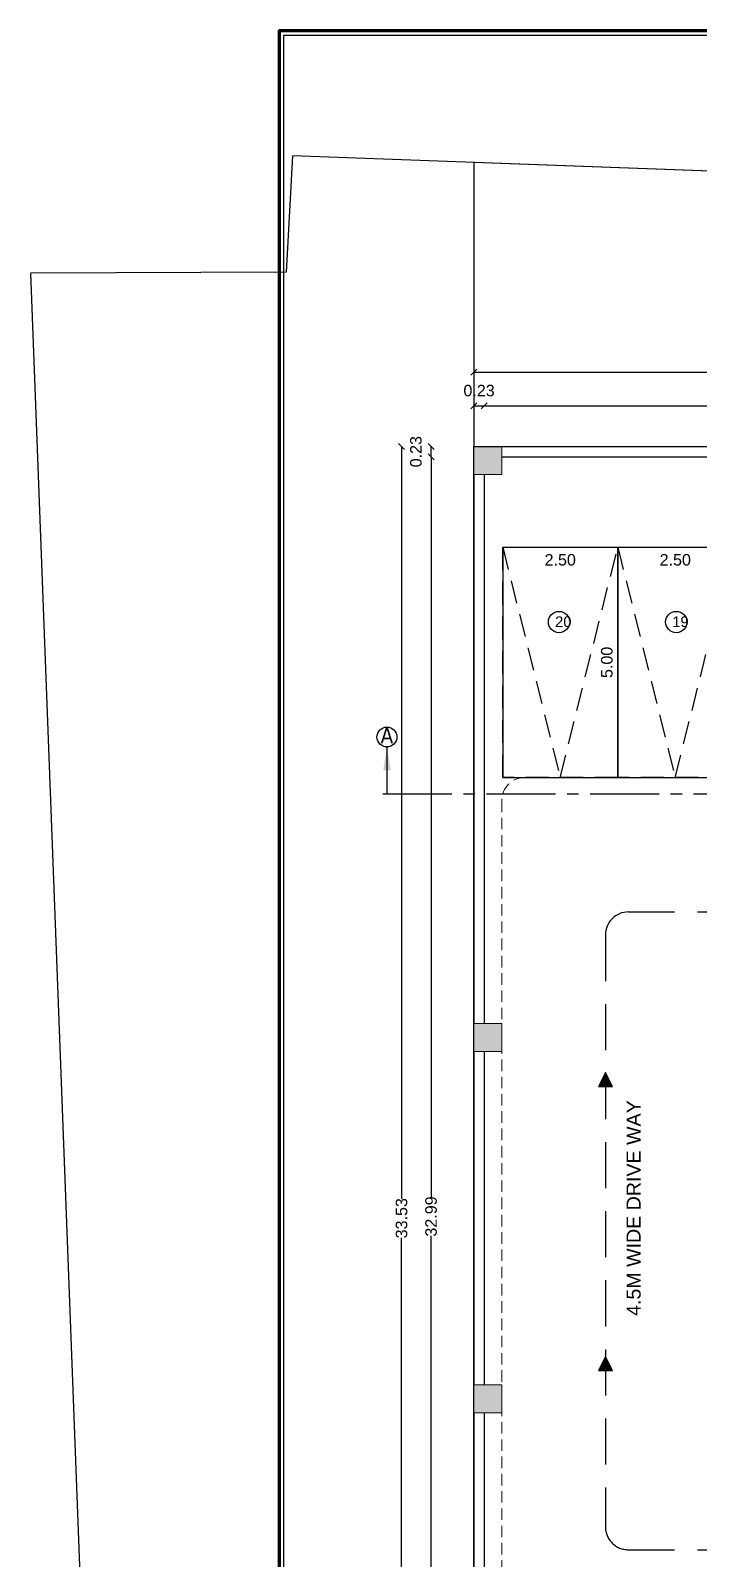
# Model space of a CAD drawing. Header units: metres. Extents: x 71870 to 72053, y 12512 to 13084.
# Drawn here: x 71900.24 to 71914.76, y 13051.27 to 13084.45 of the extents above; entities that cross this region are included whole.
import ezdxf

# ---------------------------------------------------------------- set-up
doc = ezdxf.new("R2010")
doc.units = ezdxf.units.M
doc.header["$MEASUREMENT"] = 0
for name, pattern in [('CENTER2', [1.125, 0.75, -0.125, 0.125, -0.125]), ('DASHED2', [0.375, 0.25, -0.125]), ('Dim Line', [0.375, 0.25, -0.125])]:
    doc.linetypes.add(name, pattern=pattern)
doc.layers.get('Defpoints').update_dxf_attribs({"color": 6, "lineweight": 0})
doc.layers.add('02_FB_WALL', color=7, linetype='Continuous', lineweight=30)
doc.layers.add('COL', color=1, linetype='Continuous', lineweight=18)
doc.layers.add('ANGULAR_PARKING_SLOT_1', color=6, linetype='Continuous')
for name, color, linetype, plot in [('BLK_1_LVL_-1_BSMNT_COVERED_PARKING', 4, 'Continuous', False), ('BLK_1_LVL_-1_BSMNT_FOOT_PRINT', 1, 'Continuous', False), ('BLK_1_LVL_-1_BSMNT_PLOT_BOUNDARY', 70, 'Continuous', False), ('BLK_1_LVL_-1_BSMNT_SIDE_SETBACK1', 102, 'Continuous', False)]:
    doc.layers.add(name, color=color, linetype=linetype, plot=plot)
doc.styles.add('century Gothic', font='arial.ttf')
doc.styles.get("Standard").update_dxf_attribs({"font": 'arial.ttf'})
doc.dimstyles.new('STAND', dxfattribs={"dimtxt": 0.25, "dimasz": 0.13, "dimexe": 0, "dimexo": 0, "dimgap": 0, "dimtad": 0, "dimzin": 0, "dimdsep": 46, "dimtxsty": 'century Gothic', "dimblk": 'OBLIQUE', "dimcen": 0.15, "dimse1": 1, "dimse2": 1, "dimclrd": 5, "dimclre": 7, "dimclrt": 5, "dimazin": 0, "dimtfac": 1, "dimtofl": 0, "dimtmove": 0, "dimatfit": 3, "dimfxl": 0, "dimtolj": 1, "dimtzin": 0, "dimlwd": -1, "dimlwe": -1, "dimarcsym": 0})
doc.dimstyles.get("Standard").update_dxf_attribs({"dimtxt": 0.18, "dimasz": 0.18, "dimexe": 0.18, "dimexo": 0.0625, "dimgap": 0.09, "dimtad": 0, "dimtih": 1, "dimtoh": 1, "dimdec": 4, "dimzin": 0, "dimdsep": 46, "dimtxsty": 'Standard', "dimcen": 0.09, "dimadec": 0, "dimazin": 0, "dimtfac": 1, "dimtdec": 4, "dimtofl": 0, "dimtmove": 0, "dimatfit": 3, "dimfxl": 0, "dimtolj": 1, "dimtzin": 0, "dimarcsym": 0})

# ---------------------------------------------------------------- blocks, each defined once
blk = doc.blocks.new('*U3')
at = {"layer": 'COL'}
h = blk.add_hatch(color=8, dxfattribs=at)
h.dxf.hatch_style = 1
h.paths.add_polyline_path([(2704.9, 761), (2704.9, 737), (2680.9, 737), (2680.9, 761)])
at = {"layer": 'COL', "ltscale": 0.02}
blk.add_lwpolyline([(2704.9, 761), (2704.9, 737), (2680.9, 737), (2680.9, 761)], close=True, dxfattribs=at)
blk = doc.blocks.new('arrowww')
at = {"layer": '02_FB_WALL'}
h = blk.add_hatch(color=252, dxfattribs=at)
h.dxf.hatch_style = 1
h.paths.add_polyline_path([(156792.6, 14158.6), (156780.6, 14164.6), (156792.6, 14170.6)])
at = {"layer": '02_FB_WALL', "color": 252}
blk.add_lwpolyline([(156792.6, 14158.6), (156780.6, 14164.6), (156792.6, 14170.6)], close=True, dxfattribs=at)
blk = doc.blocks.new('*D360')
at = {"layer": 'Defpoints', "color": 0, "lineweight": 25}
for p in [(71912.764, 13073.229), (71913.002, 13073.229), (71913.002, 13068.229)]:
    blk.add_point(p, dxfattribs=at)
at = {"color": 5, "lineweight": 25, "insert": (71912.764, 13070.729), "char_height": 0.25, "attachment_point": 5, "rotation": 90, "style": 'century Gothic'}
blk.add_mtext('\\A1;5.00', dxfattribs=at)
blk = doc.blocks.new('_Oblique')
at = {"color": 0, "linetype": 'ByBlock', "lineweight": -2}
blk.add_line((-0.5, -0.5), (0.5, 0.5), dxfattribs=at)
blk = doc.blocks.new('*D361')
at = {"layer": 'Defpoints', "color": 0, "lineweight": 25}
for p in [(71910.502, 13073.229), (71913.002, 13073.229), (71910.502, 13072.955)]:
    blk.add_point(p, dxfattribs=at)
at = {"color": 5, "lineweight": 25, "insert": (71911.752, 13072.955), "char_height": 0.25, "attachment_point": 5, "style": 'century Gothic'}
blk.add_mtext('\\A1;2.50', dxfattribs=at)
blk = doc.blocks.new('*D363')
at = {"layer": 'Defpoints', "color": 0, "lineweight": 25}
for p in [(71913.002, 13073.229), (71915.502, 13073.229), (71913.002, 13072.955)]:
    blk.add_point(p, dxfattribs=at)
at = {"color": 5, "lineweight": 25, "insert": (71914.252, 13072.955), "char_height": 0.25, "attachment_point": 5, "style": 'century Gothic'}
blk.add_mtext('\\A1;2.50', dxfattribs=at)
blk = doc.blocks.new('*D412')
at = {"color": 5}
blk.add_line((71909.874, 13076.301), (71910.102, 13076.301), dxfattribs=at)
at = {"layer": 'Defpoints', "color": 0, "lineweight": 25}
for p in [(71910.102, 13076.301), (71909.874, 13075.42), (71910.102, 13074.81)]:
    blk.add_point(p, dxfattribs=at)
at = {"color": 5, "xscale": 0.13, "yscale": 0.13, "zscale": 0.13, "rotation": 180}
blk.add_blockref('_Oblique', (71909.874, 13076.301), dxfattribs=at)
at = {"color": 5, "xscale": 0.13, "yscale": 0.13, "zscale": 0.13}
blk.add_blockref('_Oblique', (71910.102, 13076.301), dxfattribs=at)
at = {"color": 5, "insert": (71909.988, 13076.631), "char_height": 0.25, "attachment_point": 5, "style": 'century Gothic'}
blk.add_mtext('\\A1;0.23', dxfattribs=at)
blk = doc.blocks.new('*D413')
at = {"color": 5}
for p, q in [((71910.102, 13076.301), (71918.691, 13076.301)), ((71928.099, 13076.301), (71919.51, 13076.301))]:
    blk.add_line(p, q, dxfattribs=at)
at = {"layer": 'Defpoints', "color": 0, "lineweight": 25}
for p in [(71928.099, 13076.301), (71928.099, 13075.185), (71910.102, 13074.81)]:
    blk.add_point(p, dxfattribs=at)
at = {"color": 5, "xscale": 0.13, "yscale": 0.13, "zscale": 0.13, "rotation": 180}
blk.add_blockref('_Oblique', (71910.102, 13076.301), dxfattribs=at)
at = {"color": 5, "xscale": 0.13, "yscale": 0.13, "zscale": 0.13}
blk.add_blockref('_Oblique', (71928.099, 13076.301), dxfattribs=at)
at = {"color": 5, "insert": (71919.101, 13076.301), "char_height": 0.25, "attachment_point": 5, "style": 'century Gothic'}
blk.add_mtext('\\A1;18.00', dxfattribs=at)
blk = doc.blocks.new('*D419')
at = {"color": 5}
for p, q in [((71909.874, 13077.033), (71935.347, 13077.033)), ((71961.664, 13077.033), (71936.191, 13077.033))]:
    blk.add_line(p, q, dxfattribs=at)
at = {"layer": 'Defpoints', "color": 0, "lineweight": 25}
for p in [(71909.874, 13077.033), (71909.874, 13075.42), (71961.664, 13075.42)]:
    blk.add_point(p, dxfattribs=at)
at = {"color": 5, "xscale": 0.13, "yscale": 0.13, "zscale": 0.13, "rotation": 180}
blk.add_blockref('_Oblique', (71909.874, 13077.033), dxfattribs=at)
at = {"color": 5, "xscale": 0.13, "yscale": 0.13, "zscale": 0.13}
blk.add_blockref('_Oblique', (71961.664, 13077.033), dxfattribs=at)
at = {"color": 5, "insert": (71935.769, 13077.033), "char_height": 0.25, "attachment_point": 5, "style": 'century Gothic'}
blk.add_mtext('\\A1;51.79', dxfattribs=at)
blk = doc.blocks.new('*D421')
at = {"color": 5}
for p, q in [((71908.946, 13075.191), (71908.946, 13059.116)), ((71908.946, 13042.197), (71908.946, 13058.272))]:
    blk.add_line(p, q, dxfattribs=at)
at = {"layer": 'Defpoints', "color": 0, "lineweight": 25}
for p in [(71908.946, 13075.191), (71910.483, 13075.191), (71910.483, 13042.197)]:
    blk.add_point(p, dxfattribs=at)
at = {"color": 5, "xscale": 0.13, "yscale": 0.13, "zscale": 0.13}
for p, rotation in [((71908.946, 13075.191), 90), ((71908.946, 13042.197), 270)]:
    blk.add_blockref('_Oblique', p, dxfattribs=dict(at, rotation=rotation))
at = {"color": 5, "insert": (71908.946, 13058.694), "char_height": 0.25, "attachment_point": 5, "rotation": 90, "style": 'century Gothic'}
blk.add_mtext('\\A1;32.99', dxfattribs=at)
blk = doc.blocks.new('*D422')
at = {"color": 5}
blk.add_line((71908.946, 13075.191), (71908.946, 13075.42), dxfattribs=at)
at = {"layer": 'Defpoints', "color": 0, "lineweight": 25}
for p in [(71908.946, 13075.42), (71909.874, 13075.42), (71910.483, 13075.191)]:
    blk.add_point(p, dxfattribs=at)
at = {"color": 5, "xscale": 0.13, "yscale": 0.13, "zscale": 0.13}
for p, rotation in [((71908.946, 13075.42), 90), ((71908.946, 13075.191), 270)]:
    blk.add_blockref('_Oblique', p, dxfattribs=dict(at, rotation=rotation))
at = {"color": 5, "insert": (71908.616, 13075.305), "char_height": 0.25, "attachment_point": 5, "rotation": 90, "style": 'century Gothic'}
blk.add_mtext('\\A1;0.23', dxfattribs=at)
blk = doc.blocks.new('*D423')
at = {"color": 5}
for p, q in [((71908.304, 13075.42), (71908.304, 13059.077)), ((71908.304, 13041.892), (71908.304, 13058.234))]:
    blk.add_line(p, q, dxfattribs=at)
at = {"layer": 'Defpoints', "color": 0, "lineweight": 25}
for p in [(71908.304, 13075.42), (71909.874, 13075.42), (71909.874, 13041.892)]:
    blk.add_point(p, dxfattribs=at)
at = {"color": 5, "xscale": 0.13, "yscale": 0.13, "zscale": 0.13}
for p, rotation in [((71908.304, 13075.42), 90), ((71908.304, 13041.892), 270)]:
    blk.add_blockref('_Oblique', p, dxfattribs=dict(at, rotation=rotation))
at = {"color": 5, "lineweight": 25, "insert": (71908.304, 13058.656), "char_height": 0.25, "attachment_point": 5, "rotation": 90, "style": 'century Gothic'}
blk.add_mtext('\\A1;33.53', dxfattribs=at)

msp = doc.modelspace()

# ---------------------------------------------------------------- linework, layer by layer
for p, q in [((71910.48324, 13075.41975), (71917.81602, 13075.41975)), ((71910.48324, 13075.19115), (71917.81602, 13075.19115)), ((71909.87364, 13074.81015), (71909.87364, 13062.88484)), ((71910.10224, 13074.81015), (71910.10224, 13062.88484)), ((71909.87364, 13062.27524), (71909.87364, 13055.03625)), ((71910.10224, 13062.27524), (71910.10224, 13055.03625)), ((71909.87364, 13054.42665), (71909.87364, 13042.50136)), ((71910.10224, 13054.42665), (71910.10224, 13042.50136))]:
    msp.add_line(p, q)
at = {"color": 32, "linetype": 'Dim Line', "lineweight": 9}
for p, q in [((71910.98324, 13068.22861), (71957.55464, 13068.22861)), ((71910.48324, 13067.72861), (71910.48324, 13049.70542))]:
    msp.add_line(p, q, dxfattribs=at)
at = {"linetype": 'Dim Line', "ltscale": 4}
for p, q in [((71913.23324, 13065.3082), (71958.05464, 13065.3082)), ((71912.73324, 13064.8082), (71912.73324, 13051.95554)), ((71913.23326, 13051.45554), (71959.46074, 13051.45783))]:
    msp.add_line(p, q, dxfattribs=at)
at = {"lineweight": 80}
msp.add_lwpolyline([(71905.64859, 13028.59336), (71905.64859, 13084.45162), (71984.53772, 13084.45162), (71984.53772, 13028.59336)], close=True, dxfattribs=at)
at = {"lineweight": 25}
msp.add_lwpolyline([(71905.74875, 13028.69352), (71905.74875, 13084.35145), (71984.43756, 13084.35145), (71984.43756, 13028.69352)], close=True, dxfattribs=at)
at = {"color": 4, "linetype": 'DASHED2', "lineweight": 25, "ltscale": 2}
for points in [[(71910.50157, 13073.22861), (71913.00157, 13073.22861), (71913.00157, 13068.22861), (71910.50157, 13068.22861)], [(71913.00157, 13073.22861), (71915.50157, 13073.22861), (71915.50157, 13068.22861), (71913.00157, 13068.22861)]]:
    msp.add_lwpolyline(points, close=True, dxfattribs=at)
for points in [[(71910.50157, 13073.22861), (71911.75157, 13068.22861), (71913.00157, 13073.22861)], [(71913.00157, 13073.22861), (71914.25157, 13068.22861), (71915.50157, 13073.22861)]]:
    msp.add_lwpolyline(points, dxfattribs=at)
at = {"color": 1, "linetype": 'CENTER2', "lineweight": 25, "ltscale": 2}
msp.add_lwpolyline([(71907.89965, 13067.87402), (71970.37441, 13067.87402)], dxfattribs=at)
at = {"color": 4, "linetype": 'Continuous', "lineweight": 25, "ltscale": 2}
for centre in [(71911.72575, 13071.60534), (71914.27203, 13071.60534)]:
    msp.add_circle(centre, 0.23145, dxfattribs=at)
at = {"color": 1, "linetype": 'Continuous', "lineweight": 25, "ltscale": 2}
msp.add_circle((71907.98605, 13069.10779), 0.21596, dxfattribs=at)
at = {"color": 32, "linetype": 'Dim Line', "lineweight": 9}
msp.add_arc((71910.98324, 13067.72861), 0.5, 90, 180, dxfattribs=at)
at = {"linetype": 'Dim Line', "ltscale": 4}
for centre, start, end in [((71913.23324, 13064.8082), 90, 180), ((71913.23324, 13051.95554), 180, 270.00284)]:
    msp.add_arc(centre, 0.5, start, end, dxfattribs=at)
at = {"layer": 'ANGULAR_PARKING_SLOT_1', "color": 6, "lineweight": 25}
for points in [[(71910.50188, 13068.22713), (71913.00188, 13068.22713), (71913.00188, 13073.22689), (71910.50188, 13073.22689)], [(71913.00172, 13068.22713), (71915.50172, 13068.22713), (71915.50172, 13073.22689), (71913.00172, 13073.22689)]]:
    msp.add_lwpolyline(points, close=True, dxfattribs=at)
at = {"layer": 'BLK_1_LVL_-1_BSMNT_COVERED_PARKING', "color": 4, "lineweight": 25}
msp.add_lwpolyline([(71909.87364, 13075.41975), (71961.66424, 13075.41975), (71961.66424, 13041.89175), (71909.87364, 13041.89175)], close=True, dxfattribs=at)
at = {"layer": 'BLK_1_LVL_-1_BSMNT_FOOT_PRINT', "lineweight": 25}
msp.add_lwpolyline([(71909.87364, 13075.41975), (71961.66424, 13075.41975), (71961.66424, 13041.89175), (71909.87364, 13041.89175)], close=True, dxfattribs=at)
at = {"layer": 'BLK_1_LVL_-1_BSMNT_PLOT_BOUNDARY', "color": 70, "linetype": 'ByBlock', "lineweight": 25}
msp.add_lwpolyline([(71976.50717, 13079.14882), (71905.93724, 13081.73179), (71905.79397, 13079.20731), (71900.24162, 13079.18441), (71901.79644, 13038.11383), (71974.19644, 13038.11383)], close=True, dxfattribs=at)
at = {"layer": 'BLK_1_LVL_-1_BSMNT_SIDE_SETBACK1', "color": 102, "lineweight": 25}
msp.add_lwpolyline([(71961.66424, 13079.6921), (71909.87364, 13081.58771), (71909.87364, 13075.41975), (71961.66424, 13075.41975)], close=True, dxfattribs=at)

# ---------------------------------------------------------------- block references
at = {"xscale": 0.0254, "yscale": 0.0254, "zscale": 0.0254}
for p in [(71841.77781, 13056.09026), (71841.77781, 13043.55535), (71841.77781, 13035.70677)]:
    msp.add_blockref('*U3', p, dxfattribs=at)
at = {"xscale": -0.0254, "yscale": 0.0254, "zscale": 0.0254, "rotation": 90.00567991169554}
for p in [(72272.11942, 17044.08657), (72272.11942, 17037.91454)]:
    msp.add_blockref('arrowww', p, dxfattribs=at)

# ---------------------------------------------------------------- texts
at = {"color": 4, "linetype": 'Continuous', "lineweight": 25, "ltscale": 2, "char_height": 0.23, "width": 0.1616854, "attachment_point": 7, "rotation": 359.999978, "style": 'century Gothic'}
for s, insert in [('20', (71911.63933, 13071.49388)), ('19', (71914.18561, 13071.49388))]:
    msp.add_mtext(s, dxfattribs=dict(at, insert=insert))
at = {"color": 1, "linetype": 'Continuous', "lineweight": 25, "ltscale": 2, "insert": (71907.84692, 13069.31034), "char_height": 0.3429, "attachment_point": 1}
msp.add_mtext_dynamic_manual_height_columns('{\\fTahoma|b0|i0|c0|p34;A}', width=1547.5845061, gutter_width=1, heights=[0], dxfattribs=at)
at = {"insert": (71913.1941, 13056.53388), "char_height": 0.3048, "width": 5.0162186, "attachment_point": 1, "rotation": 90.000022, "style": 'century Gothic'}
msp.add_mtext('4.5M WIDE DRIVE WAY', dxfattribs=at)

# ---------------------------------------------------------------- dimensions: what is measured, and where the dimension line sits
for base, p1, p2, picture, middle in [((71909.87364, 13077.03323), (71961.66425, 13075.41972), (71909.87364, 13075.41972), '*D419', (71935.76894, 13077.03323)), ((71928.09934, 13076.30058), (71910.10224, 13074.81015), (71928.09934, 13075.18513), '*D413', (71919.10079, 13076.30058))]:
    dim = msp.add_linear_dim(base=base, p1=p1, p2=p2, dimstyle='STAND', override={"dimtmove": 2})
    dim.commit()
    dim.dimension.update_dxf_attribs({"geometry": picture, "text_midpoint": middle})
dim = msp.add_linear_dim(base=(71910.10224, 13076.30058), p1=(71909.87364, 13075.41975), p2=(71910.10224, 13074.81015), dimstyle='STAND', override={"dimtmove": 2})
dim.commit()
dim.dimension.update_dxf_attribs({"geometry": '*D412', "text_midpoint": (71909.98794, 13076.63058), "dimtype": 160})
at = {"lineweight": 25}
dim = msp.add_linear_dim(base=(71908.30394, 13075.41975), p1=(71909.87364, 13041.89176), p2=(71909.87364, 13075.41975), angle=90, dimstyle='STAND', dxfattribs=at)
dim.commit()
dim.dimension.update_dxf_attribs({"geometry": '*D423', "text_midpoint": (71908.30394, 13058.65575)})
dim = msp.add_linear_dim(base=(71908.94557, 13075.41975), p1=(71910.48324, 13075.19115), p2=(71909.87364, 13075.41975), angle=90, dimstyle='STAND', override={"dimtmove": 2})
dim.commit()
dim.dimension.update_dxf_attribs({"geometry": '*D422', "text_midpoint": (71908.61557, 13075.30545), "dimtype": 160})
dim = msp.add_linear_dim(base=(71908.94557, 13075.19115), p1=(71910.48324, 13042.19656), p2=(71910.48324, 13075.19115), angle=90, dimstyle='STAND', override={"dimtmove": 2})
dim.commit()
dim.dimension.update_dxf_attribs({"geometry": '*D421', "text_midpoint": (71908.94557, 13058.69385)})
for p1, p2, distance, picture, middle in [((71913.00157, 13073.22861), (71910.50157, 13073.22861), 0.2739, '*D361', (71911.75157, 13072.95471)), ((71913.00157, 13068.22861), (71913.00157, 13073.22861), 0.23715, '*D360', (71912.76442, 13070.72861)), ((71915.50157, 13073.22861), (71913.00157, 13073.22861), 0.2739, '*D363', (71914.25157, 13072.95471))]:
    dim = msp.add_aligned_dim(p1=p1, p2=p2, distance=distance, dimstyle='STAND', override={"dimsd1": 1, "dimsd2": 1}, dxfattribs=at)
    dim.commit()
    dim.dimension.update_dxf_attribs({"geometry": picture, "text_midpoint": middle})

# ---------------------------------------------------------------- leaders
at = {"color": 1, "linetype": 'Continuous', "lineweight": 25, "ltscale": 2}
msp.add_leader([(71907.98605, 13068.88355), (71907.98605, 13067.87402)], dimstyle='Standard', override={"dimasz": 0.5, "dimgap": 0.09, "dimtad": 0, "dimclrd": 1}, dxfattribs=at)

doc.saveas('drawing.dxf')
